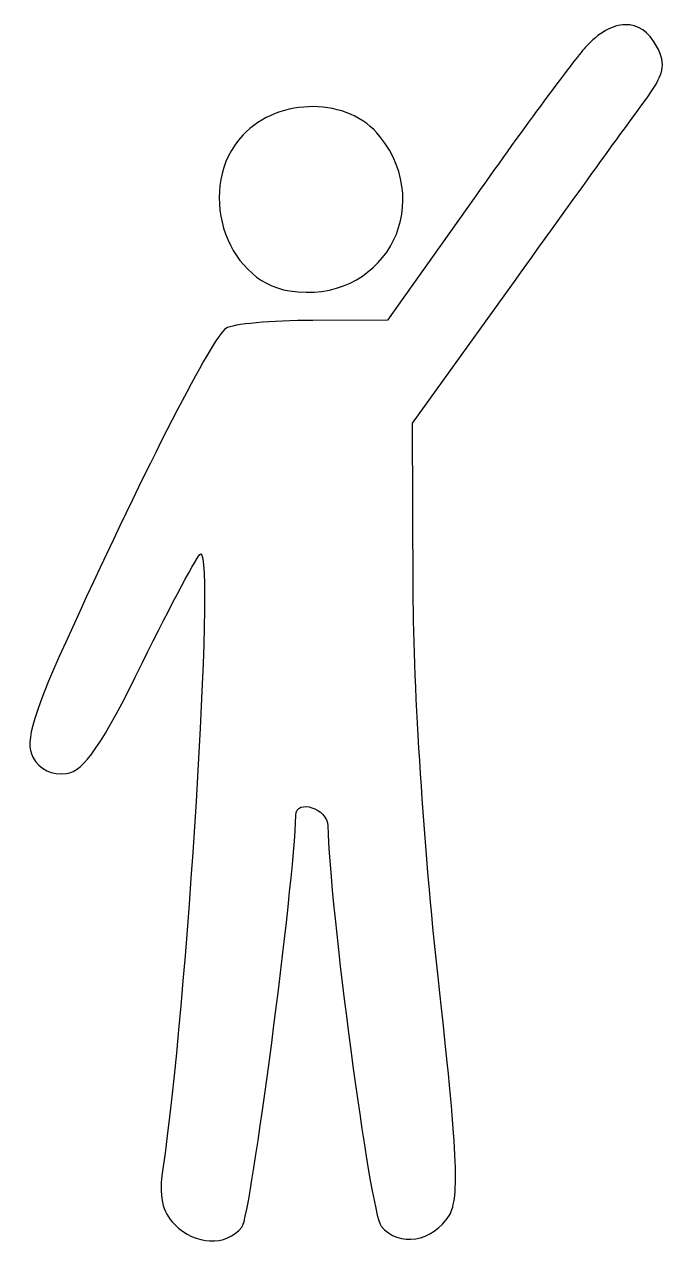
# Model space of a CAD drawing. Extents: x -271 to -165, y 203 to 404.
import ezdxf

# ---------------------------------------------------------------- set-up
doc = ezdxf.new("R2010")
doc.units = 0
doc.layers.add('Layer_1', color=7, linetype='CONTINUOUS')

msp = doc.modelspace()

# ---------------------------------------------------------------- linework, layer by layer
at = {"layer": 'Layer_1', "color": 7}
for points in [[(-172.047519, 404.240588), (-172.047519, 404.240588)], [(-223.336997, 390.763373), (-223.336997, 390.763373)], [(-196.636681, 376.104906), (-211.14191, 355.643244), (-223.459919, 355.616786)], [(-206.918499, 311.039453), (-207.043625, 338.705499), (-190.00942, 362.412166)]]:
    msp.add_lwpolyline(points, dxfattribs=at)
for points in [[(-166.879324, 400.711706), (-168.160706, 403.106001), (-169.987748, 404.280347), (-172.047519, 404.240588)], [(-172.047519, 404.240588), (-174.10729, 404.200825), (-176.399606, 402.946878), (-178.61139, 400.485158)], [(-178.61139, 400.485158), (-180.547598, 398.330132), (-188.658882, 387.358912), (-196.636681, 376.104906)], [(-168.939217, 391.56925), (-165.602895, 396.075187), (-165.246037, 397.659888), (-166.879324, 400.711706)], [(-223.336997, 390.763373), (-227.600176, 390.798758), (-231.975368, 389.238983), (-234.951656, 386.070878)], [(-212.394824, 385.883466), (-214.922799, 389.097263), (-219.073819, 390.727988), (-223.336997, 390.763373)], [(-190.00942, 362.412166), (-180.640528, 375.4507), (-171.158976, 388.571322), (-168.939217, 391.56925)], [(-234.951656, 386.070878), (-242.762015, 377.757128), (-238.097609, 362.172991), (-227.289212, 360.469684)], [(-227.289212, 360.469684), (-212.268397, 358.10254), (-202.992331, 373.930138), (-212.394824, 385.883466)], [(-237.734742, 354.310404), (-239.960174, 352.855492), (-250.669763, 332.001598), (-262.927484, 305.255551)], [(-223.459919, 355.616786), (-230.234706, 355.602113), (-236.6584, 355.014069), (-237.734742, 354.310404)], [(-251.450632, 299.370226), (-246.661688, 309.125986), (-242.351615, 317.159062), (-241.872715, 317.221884)], [(-241.872715, 317.221884), (-239.533979, 317.528438), (-244.189895, 242.109267), (-248.113574, 216.130655)], [(-202.818561, 247.6745), (-205.167395, 268.769621), (-206.844478, 294.691436), (-206.918499, 311.039453)], [(-262.927484, 305.255551), (-269.438571, 291.04858), (-270.873854, 286.372073), (-269.50679, 283.817686)], [(-263.957705, 281.091375), (-261.056893, 281.50434), (-258.096709, 285.831182), (-251.450632, 299.370226)], [(-269.50679, 283.817686), (-268.432516, 281.81042), (-266.292592, 280.758969), (-263.957705, 281.091375)], [(-226.227571, 274.231501), (-226.167407, 277.057733), (-220.973488, 275.346244), (-220.941416, 272.489661)], [(-235.088356, 206.532342), (-233.629444, 208.290236), (-226.466283, 263.01868), (-226.227571, 274.231501)], [(-220.941416, 272.489661), (-220.800999, 259.953557), (-214.014156, 208.854336), (-212.199142, 206.667391)], [(-200.966478, 208.491912), (-199.264147, 211.284656), (-199.631239, 219.048928), (-202.818561, 247.6745)], [(-248.113574, 216.130655), (-248.790575, 211.648257), (-248.244272, 209.017845), (-246.214637, 206.988198)], [(-212.199142, 206.667391), (-209.29008, 203.162162), (-203.657605, 204.07702), (-200.966478, 208.491912)], [(-246.214637, 206.988198), (-242.738336, 203.511898), (-237.764285, 203.308043), (-235.088356, 206.532342)]]:
    msp.add_open_spline(points, degree=3, dxfattribs=at)

doc.saveas('drawing.dxf')
